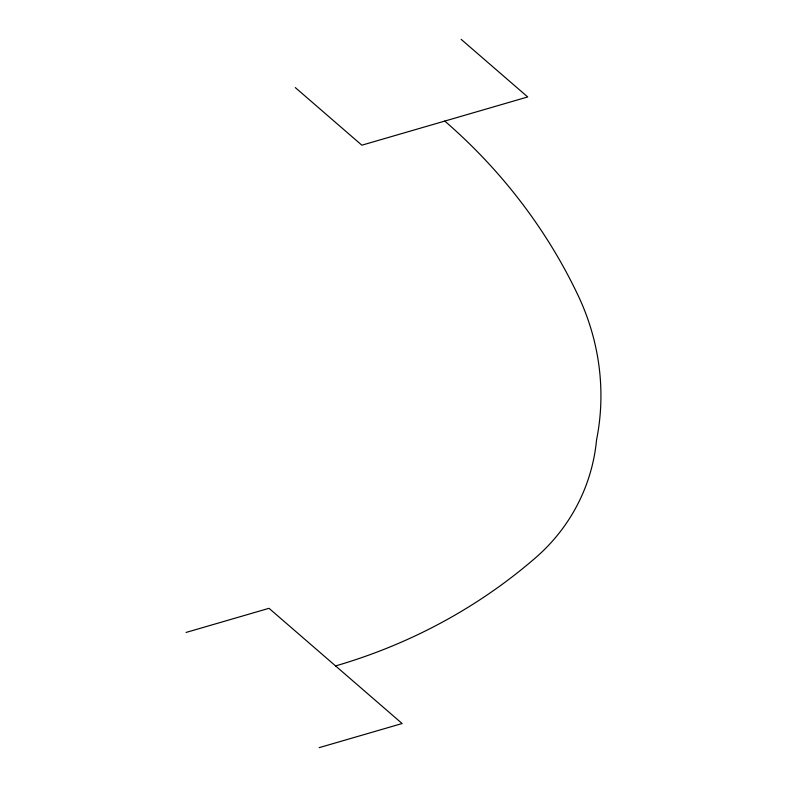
<?xml version="1.0" encoding="UTF-8"?>
<svg xmlns="http://www.w3.org/2000/svg" width="787" height="787" viewBox="0 0 787 787"><rect width="100%" height="100%" fill="white"/><g stroke="black" fill="none" stroke-linecap="round" stroke-linejoin="round"><path stroke-width="1.18" d="M186.076 632.433L269.016 608.312L402.127 723.528L319.188 747.65M461.162 39.35L527.723 96.958L361.843 145.192L295.292 87.583M335.567 665.92A560.59 526.109 22.4 0 0 535.534 557.796A201.019 188.654 22.4 0 0 596.576 439.736A250.355 234.959 22.4 0 0 577.845 294.909A527.949 495.476 22.4 0 0 444.783 121.08"/></g></svg>
